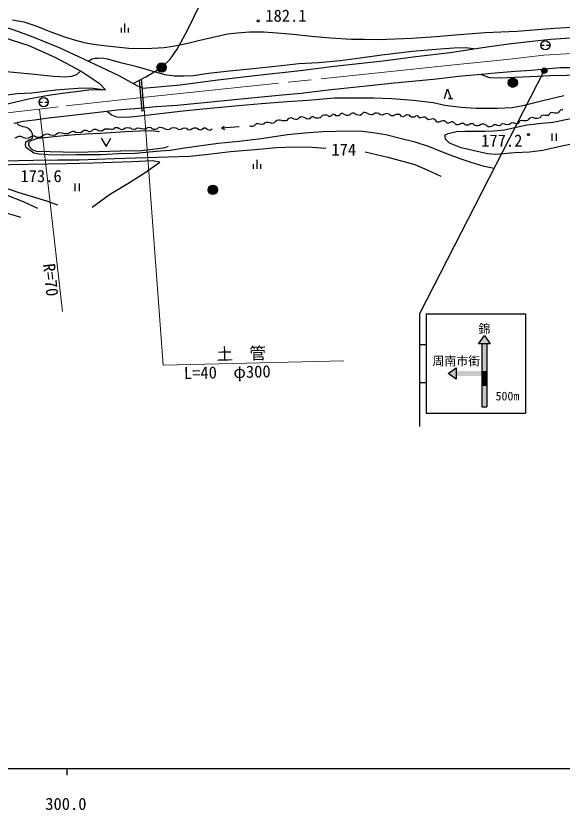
# Model space of a CAD drawing. Units: millimetres, scale not verified. Extents: x 40000 to 680000, y 20000 to 380000.
# Drawn here: x 360288 to 442866, y 198715 to 318866 of the extents above; entities that cross this region are included whole.
import ezdxf
from ezdxf.enums import TextEntityAlignment as Align

# ---------------------------------------------------------------- set-up
doc = ezdxf.new("R2010")
doc.units = ezdxf.units.MM
doc.header["$LTSCALE"] = 1000
doc.linetypes.add('CHAIN', pattern=[18.5, 12, -1.5, 3.5, -1.5])
for name, color, linetype, lineweight in [('M-BGD', 7, 'Continuous', 25), ('M-BMK', 2, 'CHAIN', 13), ('M-STR-HTXT', 7, 'Continuous', 13), ('M-STR-STRC', 7, 'Continuous', 25), ('M-TTL-BAND', 7, 'Continuous', 25)]:
    doc.layers.add(name, color=color, linetype=linetype, lineweight=lineweight)
doc.styles.add('ＭＳ ゴシック', font='')
doc.styles.get('ＭＳ ゴシック').set_extended_font_data('MS Gothic')

msp = doc.modelspace()

# ---------------------------------------------------------------- hatches: boundary and pattern name
at = {"layer": 'M-BGD'}
for points in [[(383017, 311058, 0.41421), (382317, 311758, 0.41421), (381617, 311058, 1)], [(436109, 308757, 0.41421), (435409, 309457, 0.41421), (434709, 308757, 1)], [(390759, 292547, 0.41421), (390059, 293247, 0.41421), (389359, 292547, 1)]]:
    msp.add_hatch(color=256, dxfattribs=at).paths.add_polyline_path(points)
at = {"layer": 'M-STR-STRC'}
for points in [[(440512, 310801, 1), (439838, 310372, 0.41421), (440390, 310249, 0.41421)], [(431123, 270520), (431998, 269270), (431498, 269270), (430748, 269270), (430248, 269270)], [(430748, 269270), (431498, 269270), (431498, 265145), (430748, 265145)], [(426873, 265645), (426873, 265145), (426873, 264395), (426873, 263895), (425623, 264770)], [(426873, 265145), (430748, 265145), (430748, 264395), (426873, 264395)], [(430748, 265145), (431498, 265145), (431498, 264395), (430748, 264395)], [(430748, 264395), (431498, 264395), (431498, 263020), (430748, 263020)], [(430748, 259699), (430748, 263020), (431498, 263020), (431498, 259699)]]:
    msp.add_hatch(color=256, dxfattribs=at).paths.add_polyline_path(points)

# ---------------------------------------------------------------- linework, layer by layer
at = {"layer": 'M-BGD'}
for p, q in [((376782, 316377), (376782, 317705)), ((376249, 316377), (376249, 317073)), ((377315, 316377), (377315, 317073)), ((439639, 314416), (440164, 314416)), ((440514, 314416), (441039, 314416)), ((378938, 309129), (379341, 304467)), ((379226, 309278), (379640, 304493)), ((363787, 305815), (364312, 305815)), ((364662, 305815), (365187, 305815)), ((425689, 306384), (426356, 306384)), ((426023, 306384), (425689, 306384)), ((379640, 304493), (379341, 304467)), ((391370, 301885), (391824, 301663)), ((441290, 301060), (441290, 299943)), ((441957, 301060), (441957, 299943)), ((396768, 295751), (396768, 297079)), ((396234, 295751), (396234, 296447)), ((397301, 295751), (397301, 296447)), ((369187, 293491), (369187, 292373)), ((369853, 293491), (369853, 292373))]:
    msp.add_line(p, q, dxfattribs=at)
for points in [[(378024, 308656), (379948, 309653), (382317, 311058), (383586, 312341), (384660, 313845), (386250, 316686), (389094, 322663)], [(352118, 317266), (357021, 316067), (362263, 314399), (366254, 312549), (370166, 310490), (372852, 308665), (373849, 307701), (371310, 307621), (369348, 307392), (367345, 307137), (365236, 306802), (362441, 306318), (360269, 305836), (358155, 305329)], [(354916, 318321), (357123, 317663), (359988, 316735), (362853, 315709), (366934, 314055), (369737, 312740), (372344, 311522), (375827, 309834), (378581, 308358), (379477, 307935)], [(359782, 318285), (361503, 317944), (363437, 317333), (365172, 316622), (366679, 316054), (367618, 315713), (369300, 315181), (370616, 314861), (372014, 314578), (373559, 314395), (377358, 313988), (379938, 313938), (382680, 314102), (384081, 314279), (386271, 314746), (387870, 315152), (389866, 315603), (392282, 316134), (393796, 316327), (395599, 316472), (397773, 316472), (399779, 316325), (402191, 316102), (404969, 315778), (407827, 315534), (411011, 315336), (412940, 315323), (415129, 315310), (420170, 315516), (423762, 315745), (426731, 315975), (431217, 316330), (436018, 316545), (441716, 317027), (446033, 317260)], [(379477, 307935), (385108, 308452), (390803, 309168), (396391, 309848), (403268, 310600), (408426, 311244), (415785, 312048), (420744, 312719), (425962, 313339), (430818, 314087), (434744, 314629), (438793, 315110), (441184, 315359), (444836, 315591)], [(429501, 313884), (428205, 314045), (426498, 313995), (423760, 313804), (420184, 313454), (415616, 312929), (412345, 312475), (409294, 312043), (406036, 311754), (403088, 311630), (400449, 311301), (395649, 310815), (392569, 310503), (389406, 310150), (387117, 309775), (385703, 309754), (384268, 309744), (382824, 309957), (380524, 310612), (378625, 311147), (376749, 311589), (375385, 311976), (374195, 312313), (373554, 312423), (373155, 312450), (372720, 312444), (372252, 312409), (371831, 312340), (371336, 311993)], [(358863, 310478), (363099, 310042), (365980, 309746), (367787, 309669), (368760, 309756), (369523, 310012), (370085, 310532)], [(445880, 311018), (442613, 311018), (440854, 310877), (438209, 310619), (435751, 310457), (432737, 310225), (430627, 310005), (427220, 309692), (423877, 309284), (417026, 308656), (413233, 308223), (407479, 307613), (403416, 307147), (399984, 306820), (393355, 306156), (384664, 305291), (381482, 305119), (378912, 304876), (375623, 304595), (373203, 304279), (367498, 303666), (365194, 303402), (363079, 303096), (361377, 302896), (359975, 302607)], [(430627, 310005), (431900, 309561), (433527, 309475), (436845, 309656), (439137, 309752), (441006, 309851), (443641, 309881), (447691, 310043), (450532, 310105), (452961, 310005), (455664, 309923), (457318, 309871)], [(358567, 306894), (360496, 307121), (362713, 307241), (366323, 307686), (368282, 307843), (370398, 307964), (371945, 307915), (373849, 307701)], [(425083, 306384), (425553, 307822), (426023, 306384)], [(374139, 304401), (374730, 303909), (375505, 303618), (376368, 303550), (377637, 303589), (379100, 303725), (380767, 303967), (385595, 304509), (388555, 304828), (391281, 305062), (393922, 305317), (397436, 305615), (401299, 305917), (404451, 306129), (408455, 306470), (410904, 306470), (414404, 306491), (417066, 306363), (420346, 306108), (423349, 305767), (425159, 305342), (427627, 305074), (429864, 304887), (433091, 304887), (435294, 305006), (436933, 305313), (440151, 306102), (443139, 306818)], [(442999, 304659), (442834, 304659), (442642, 304618), (442537, 304499), (442390, 304362), (442331, 304225), (442120, 304161), (441779, 304149), (441515, 304222), (441321, 304232), (441109, 304181), (440956, 304033), (440891, 303899), (440771, 303797), (440512, 303779), (440281, 303821), (440069, 303839), (439819, 303779), (439662, 303635), (439538, 303426), (439368, 303374), (439094, 303354), (438813, 303367), (438610, 303426), (438375, 303477), (438163, 303440), (437941, 303371), (437815, 303239), (437635, 303065), (437408, 303002), (437022, 302995), (436783, 303062), (436507, 302986), (436407, 302890), (436311, 302682), (436165, 302559), (436053, 302536), (435772, 302606), (435596, 302650), (435359, 302689), (435160, 302660), (435034, 302544), (434942, 302452), (434792, 302413), (434429, 302370), (434196, 302466), (433922, 302520), (433662, 302466), (433573, 302308), (433395, 302240), (433107, 302281), (432922, 302377), (432751, 302383), (432538, 302377), (432388, 302226), (432217, 302110), (431997, 302103), (431696, 302097), (431553, 302196), (431377, 302311), (431207, 302432), (431009, 302465), (430790, 302465), (430565, 302415), (430372, 302284), (430136, 302229), (429922, 302229), (429697, 302278), (429516, 302437), (429368, 302534), (429187, 302545), (429040, 302513), (428887, 302413), (428702, 302342), (428545, 302328), (428353, 302328), (428210, 302381), (428119, 302485), (427950, 302579), (427792, 302597), (427605, 302575), (427475, 302514), (427346, 302428), (427125, 302390), (426957, 302384), (426754, 302471), (426632, 302583), (426510, 302750), (426317, 302842), (426139, 302842), (425961, 302755), (425707, 302654), (425477, 302659), (425321, 302763), (425200, 302872), (425022, 302981), (424826, 303010), (424596, 302958), (424400, 302837), (424216, 302797), (423974, 302809), (423882, 302906), (423721, 303079), (423588, 303211), (423420, 303275), (423127, 303229), (422931, 303183), (422729, 303151), (422566, 303203), (422318, 303392), (422155, 303535), (421907, 303561), (421718, 303479), (421512, 303429), (421289, 303467), (421220, 303559), (421097, 303690), (420951, 303728), (420683, 303690), (420545, 303559), (420338, 303529), (420107, 303567), (419969, 303659), (419839, 303782), (419677, 303858), (419455, 303889), (419286, 303874), (419133, 303751), (418941, 303621), (418772, 303598), (418557, 303674), (418457, 303828), (418258, 303935), (418020, 303943), (417797, 303943), (417590, 303874), (417421, 303766), (417229, 303728), (417045, 303759), (416872, 303843), (416704, 303986), (416505, 304048), (416269, 304079), (416052, 304017), (415859, 303924), (415654, 303862), (415443, 303887), (415245, 303998), (415095, 304110), (414872, 304160), (414586, 304147), (414337, 303982), (414143, 303907), (413936, 303900), (413754, 303932), (413541, 304026), (413434, 304120), (413252, 304220), (413039, 304258), (412839, 304226), (412688, 304082), (412556, 303969), (412320, 303814), (412078, 303832), (411855, 303900), (411649, 303996), (411503, 304115), (411330, 304160), (411106, 304138), (410941, 304055), (410832, 303960), (410722, 303864), (410535, 303814), (410284, 303804), (410059, 303893), (409833, 304015), (409678, 304125), (409381, 304073), (409278, 303841), (409085, 303725), (408885, 303725), (408665, 303770), (408549, 303906), (408381, 303970), (408188, 303977), (407986, 303796), (407870, 303661), (407619, 303648), (407431, 303777), (407231, 303835), (406935, 303841), (406696, 303803), (406560, 303712), (406393, 303545), (406264, 303467), (406018, 303416), (405644, 303409), (405403, 303473), (405216, 303576), (404958, 303576), (404829, 303460), (404745, 303305), (404629, 303280), (404423, 303267), (404203, 303280), (404048, 303383), (403874, 303499), (403687, 303550), (403358, 303576), (403235, 303512), (403068, 303376), (402919, 303234), (402758, 303189), (402552, 303176), (402377, 303260), (402158, 303331), (401965, 303423), (401763, 303416), (401535, 303358), (401405, 303234), (401274, 303052), (401118, 302974), (400825, 302974), (400597, 303013), (400428, 303065), (400252, 303104), (400050, 303104), (399728, 303022), (399556, 302882), (399335, 302686), (399031, 302604), (398744, 302694), (398441, 302743), (398129, 302743), (397834, 302653), (397725, 302480), (397430, 302447), (397151, 302497), (396856, 302513), (396610, 302513), (396437, 302390), (396298, 302210), (396068, 302152), (395789, 302152), (395593, 302201)], [(444970, 299599), (442384, 299050), (439954, 298501), (437956, 298271), (435692, 298130), (432826, 297880), (431563, 298010), (430492, 298240), (427626, 298921), (425818, 299625), (425231, 300212), (425172, 300616), (425172, 300882), (425619, 301088), (426902, 301354), (428185, 301402), (431241, 301415), (432536, 301461), (434151, 301629), (436363, 302134), (437597, 302408), (439791, 302636), (441482, 302803), (444199, 303338)], [(360105, 300434), (360323, 300462), (360495, 300577), (360713, 300675), (360977, 300675), (361224, 300566), (361443, 300474), (361799, 300373), (362211, 300394), (362471, 300546), (362674, 300691), (362951, 300750), (363111, 300709), (363264, 300612), (363473, 300518), (363927, 300534), (364180, 300608), (364490, 300887), (364764, 300992), (365096, 301003), (365333, 300918), (365575, 300887), (365925, 300833), (366248, 300875), (366562, 301114), (366884, 301205), (367257, 301197), (367554, 301081), (367918, 301057), (368207, 301081), (368497, 301288), (368885, 301428), (369084, 301428), (369324, 301288), (369696, 301238), (370169, 301280), (370368, 301437), (370616, 301602), (370922, 301577), (371120, 301461), (371327, 301379), (371517, 301379), (371749, 301461), (371931, 301651), (372129, 301751), (372369, 301751), (372609, 301610), (372881, 301486), (373157, 301503), (373396, 301528), (373545, 301651), (373719, 301775), (373967, 301792), (374240, 301767), (374422, 301759), (374695, 301726), (374901, 301726), (375125, 301800), (375290, 301966), (375513, 301966), (375720, 301957), (375902, 301850), (376133, 301709), (376414, 301701), (376607, 301759), (376864, 301941), (377145, 301966), (377426, 301933), (377608, 301916), (377782, 301800), (378071, 301718), (378360, 301800), (378534, 301900), (378782, 301933), (379088, 301900), (379287, 301817), (379626, 301767), (379812, 301774), (380051, 301880), (380258, 301970), (380498, 302018), (380678, 301959), (380806, 301859), (381091, 301733), (381334, 301733), (381634, 301771), (381803, 301921), (382065, 302014), (382355, 301986), (382636, 301864), (382833, 301780), (383161, 301696), (383536, 301752), (383704, 301902), (384060, 301958), (384446, 301911), (384802, 301752), (385083, 301695), (385364, 301789), (385561, 301901), (385842, 301911), (386067, 301873), (386235, 301677), (386507, 301611), (386750, 301686), (386956, 301845), (387228, 301939), (387528, 301930), (387725, 301827), (387971, 301677), (388158, 301611), (388364, 301667), (388507, 301804), (388695, 301919), (388941, 301910), (389134, 301804), (389245, 301688), (389443, 301606), (389626, 301582), (389795, 301664), (389964, 301760)], [(432584, 295761), (431093, 296077), (429121, 296664), (427600, 297215), (426077, 297753), (424278, 298463), (422801, 299058), (420675, 299785), (418377, 300334), (416225, 300868), (414268, 301175), (412666, 301353), (410578, 301402), (406674, 301302), (403907, 301108), (401366, 300850), (397365, 300266), (394048, 299846), (390860, 299555), (385799, 298833), (383600, 298506), (382107, 298401), (380981, 298322), (378331, 298048), (375766, 297973), (373172, 297870), (369475, 297855), (367489, 297811), (365226, 297848), (363825, 297962), (362986, 298105), (362386, 298572), (361851, 298884), (361718, 299308), (361815, 299804), (362275, 300094), (362735, 300336), (362832, 300675), (362783, 301014), (362578, 301413), (362334, 301707), (361899, 301961), (361390, 302082), (360913, 302225), (360651, 302374), (360539, 302599)], [(394059, 302071), (391370, 301885), (391789, 302168)], [(381990, 301332), (380770, 301490), (379047, 301404), (376864, 301346), (373063, 301088), (370858, 300997), (369250, 300871), (367008, 300690), (365133, 300485), (363577, 300318), (362851, 300085), (362497, 299946), (362180, 299676), (362171, 299350), (362376, 298996), (362730, 298661), (363356, 298389)], [(373198, 300382), (373913, 299087), (374629, 300382)], [(358359, 296939), (362950, 297050), (366611, 297102), (369793, 297102), (375188, 297279), (378347, 297383), (383304, 297530), (386597, 297652), (389386, 297948), (392749, 298331), (396416, 298628), (399675, 298942), (402428, 299081), (405094, 299029), (407151, 298872)], [(363356, 298389), (369502, 298267), (372824, 298345), (376108, 298462), (379274, 298496), (381369, 298747), (382859, 298948), (383363, 299170)], [(413091, 298280), (416503, 297507), (420589, 296359), (422576, 295551), (424511, 294637)], [(371843, 289932), (374433, 291832), (377225, 293531), (379693, 295067), (382040, 296725), (380978, 296945), (377869, 296778), (371898, 296591), (368034, 296460), (362148, 296378), (359445, 296352), (358264, 296273), (356269, 295880), (355770, 295041), (355455, 294096), (355780, 293712), (356647, 293398), (358252, 293019), (360715, 292161), (362602, 291597), (365049, 290842), (366595, 290292)], [(335648, 289746), (338467, 290368), (340434, 290819), (343143, 291458), (346600, 292108), (348749, 292633), (350601, 292999), (352590, 293205), (354603, 293068), (356432, 292542), (358837, 291786), (361398, 290781), (363547, 289798)], [(361034, 288363), (357698, 289387)]]:
    msp.add_lwpolyline(points, dxfattribs=at)
for centre, radius in [((396933, 318097), 150), ((440339, 314416), 700), ((382317, 311058), 700), ((435409, 308757), 700), ((364487, 305815), 700), ((437772, 300901), 150), ((390059, 292547), 700)]:
    msp.add_circle(centre, radius, dxfattribs=at)
at = {"layer": 'M-BMK'}
msp.add_lwpolyline([(444344, 313193), (440104, 312931), (434522, 312279), (427500, 311550), (418378, 310609), (388033, 307404), (379830, 306571), (366692, 305102), (363868, 304766), (358953, 304177)], dxfattribs=at)
at = {"layer": 'M-STR-HTXT'}
for p, q in [((363868, 304766), (367332, 274130)), ((430748, 267208), (430748, 265145))]:
    msp.add_line(p, q, dxfattribs=at)
msp.add_lwpolyline([(379685, 304808), (382546, 266051), (409850, 266658)], dxfattribs=at)
at = {"layer": 'M-STR-STRC'}
for p, q in [((440175, 310587), (421323, 273770)), ((421323, 273770), (421323, 256770)), ((422323, 273770), (422323, 258770)), ((422323, 273770), (437323, 273770)), ((437323, 273770), (437323, 258770)), ((430248, 269270), (431123, 270520)), ((431123, 270520), (431998, 269270)), ((421323, 269145), (422323, 269145)), ((431998, 269270), (430248, 269270)), ((430748, 269270), (430748, 263020)), ((431498, 269270), (431498, 263020)), ((425623, 264770), (426873, 265645)), ((426873, 265645), (426873, 263895)), ((426873, 263895), (425623, 264770)), ((421323, 263395), (422323, 263395)), ((430748, 263020), (431498, 263020)), ((430748, 263020), (430748, 259699)), ((431498, 263020), (431498, 259699)), ((430748, 259699), (431498, 259699)), ((422323, 258770), (437323, 258770))]:
    msp.add_line(p, q, dxfattribs=at)
msp.add_circle((440175, 310587), 400, dxfattribs=at)
at = {"layer": 'M-TTL-BAND'}
for p, q in [((40000, 205000), (579000, 205000)), ((368000, 205000), (368000, 204000))]:
    msp.add_line(p, q, dxfattribs=at)

# ---------------------------------------------------------------- texts
at = {"layer": 'M-BGD', "style": 'ＭＳ ゴシック'}
for s, p in [('182.1', (397992, 317429)), ('177.2', (430632, 298533)), ('174', (407986, 297167)), ('173.6', (360980, 293172))]:
    msp.add_text(s, height=1833, dxfattribs=at).set_placement(p, align=Align.BOTTOM_LEFT)
at = {"layer": 'M-STR-HTXT', "style": 'ＭＳ ゴシック'}
for s, rotation, p in [('R=70', 276.451, (363822, 281245)), ('土\u3000管', 1.272, (390631, 266231)), ('L=40  φ300', 1.272, (385720, 263353))]:
    msp.add_text(s, height=1833, rotation=rotation, dxfattribs=at).set_placement(p, align=Align.BOTTOM_LEFT)
at = {"layer": 'M-STR-STRC', "style": 'ＭＳ ゴシック'}
for s, p in [('錦', (431123, 271520)), ('周南市街', (426873, 266645)), ('500m', (434603, 261350))]:
    msp.add_text(s, height=1320, dxfattribs=at).set_placement(p, align=Align.MIDDLE_CENTER)
at = {"layer": 'M-TTL-BAND', "style": 'ＭＳ ゴシック'}
msp.add_text('300.0', height=1833, dxfattribs=at).set_placement((367844, 198195), align=Align.BOTTOM_CENTER)

doc.saveas('drawing.dxf')
